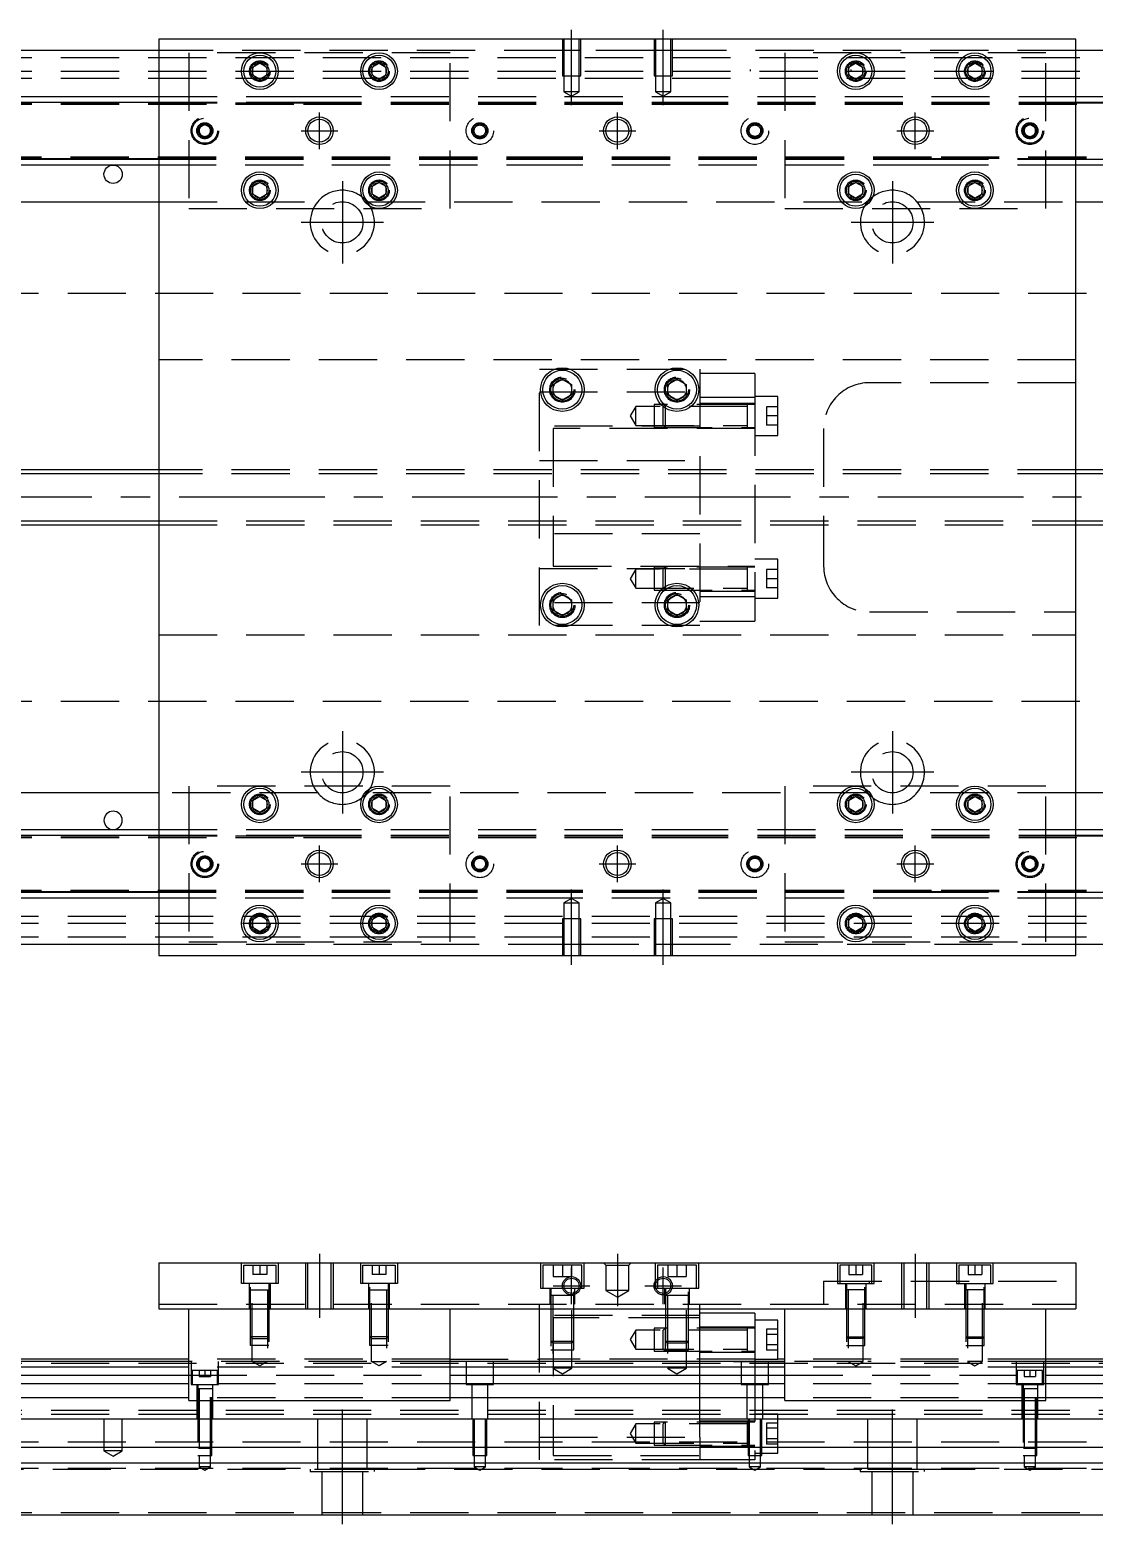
# Model space of a CAD drawing. Extents: x -10 to 900, y -263 to 102.
# Drawn here: x 221.8 to 454, y -224.1 to 102 of the extents above; entities that cross this region are included whole.
import ezdxf

# ---------------------------------------------------------------- set-up
doc = ezdxf.new("R2010")
doc.units = 0
doc.linetypes.add('CENTER', pattern=[50.8, 31.75, -6.35, 6.35, -6.35])
doc.linetypes.add('DASHED', pattern=[19.05, 12.7, -6.35])
doc.layers.get('0').update_dxf_attribs({"linetype": 'CONTINUOUS'})
doc.layers.add('CENTER', color=1, linetype='CENTER')

msp = doc.modelspace()

# ---------------------------------------------------------------- linework, layer by layer
at = {"color": 7, "linetype": 'CONTINUOUS'}
for p, q in [((450, 100), (250, 100)), ((250, 100), (250, -100)), ((450, -100), (450, 100)), ((250, 97.5), (0, 97.5)), ((270.5, 93.866026), (272, 94.73205)), ((272, 94.73205), (273.5, 93.866026)), ((296.5, 93.866026), (298, 94.73205)), ((298, 94.73205), (299.5, 93.866026)), ((400.5, 93.866026), (402, 94.73205)), ((402, 94.73205), (403.5, 93.866026)), ((426.5, 93.866026), (428, 94.73205)), ((428, 94.73205), (429.5, 93.866026)), ((700, 97.5), (450, 97.5)), ((270.5, 92.133974), (270.5, 93.866026)), ((272, 91.26795), (270.5, 92.133974)), ((273.5, 92.133974), (272, 91.26795)), ((273.5, 93.866026), (273.5, 92.133974)), ((296.5, 92.133974), (296.5, 93.866026)), ((298, 91.26795), (296.5, 92.133974)), ((299.5, 92.133974), (298, 91.26795)), ((299.5, 93.866026), (299.5, 92.133974)), ((400.5, 92.133974), (400.5, 93.866026)), ((402, 91.26795), (400.5, 92.133974)), ((403.5, 92.133974), (402, 91.26795)), ((403.5, 93.866026), (403.5, 92.133974)), ((426.5, 92.133974), (426.5, 93.866026)), ((428, 91.26795), (426.5, 92.133974)), ((429.5, 92.133974), (428, 91.26795)), ((429.5, 93.866026), (429.5, 92.133974)), ((0, 87.5), (250, 87.5)), ((0, 86.247728), (250, 86.247728)), ((450, 87.5), (700, 87.5)), ((450, 86.247728), (700, 86.247728)), ((250, 73.752272), (0, 73.752272)), ((250, 72.5), (0, 72.5)), ((700, 73.752272), (450, 73.752272)), ((700, 72.5), (450, 72.5)), ((270.5, 67.866026), (272, 68.73205)), ((272, 68.73205), (273.5, 67.866026)), ((296.5, 67.866026), (298, 68.73205)), ((298, 68.73205), (299.5, 67.866026)), ((400.5, 67.866026), (402, 68.73205)), ((402, 68.73205), (403.5, 67.866026)), ((426.5, 67.866026), (428, 68.73205)), ((428, 68.73205), (429.5, 67.866026)), ((270.5, 66.133974), (270.5, 67.866026)), ((272, 65.26795), (270.5, 66.133974)), ((273.5, 66.133974), (272, 65.26795)), ((273.5, 67.866026), (273.5, 66.133974)), ((296.5, 66.133974), (296.5, 67.866026)), ((298, 65.26795), (296.5, 66.133974)), ((299.5, 66.133974), (298, 65.26795)), ((299.5, 67.866026), (299.5, 66.133974)), ((400.5, 66.133974), (400.5, 67.866026)), ((402, 65.26795), (400.5, 66.133974)), ((403.5, 66.133974), (402, 65.26795)), ((403.5, 67.866026), (403.5, 66.133974)), ((426.5, 66.133974), (426.5, 67.866026)), ((428, 65.26795), (426.5, 66.133974)), ((429.5, 66.133974), (428, 65.26795)), ((429.5, 67.866026), (429.5, 66.133974)), ((175.361903, 64.5), (250, 64.5)), ((450, 64.5), (524.638097, 64.5)), ((336, 24.6547), (338, 25.809402)), ((336, 22.3453), (336, 24.6547)), ((338, 25.809402), (340, 24.6547)), ((340, 24.6547), (340, 22.3453)), ((361, 24.6547), (363, 25.809402)), ((361, 22.3453), (361, 24.6547)), ((363, 25.809402), (365, 24.6547)), ((365, 24.6547), (365, 22.3453)), ((338, 21.190598), (336, 22.3453)), ((340, 22.3453), (338, 21.190598)), ((363, 21.190598), (361, 22.3453)), ((365, 22.3453), (363, 21.190598)), ((250, 6), (60.5, 6)), ((645, 6), (450, 6)), ((60.5, -6), (250, -6)), ((450, -6), (645, -6)), ((336, -22.3453), (338, -21.190598)), ((336, -24.6547), (336, -22.3453)), ((338, -21.190598), (340, -22.3453)), ((340, -22.3453), (340, -24.6547)), ((361, -22.3453), (363, -21.190598)), ((361, -24.6547), (361, -22.3453)), ((363, -21.190598), (365, -22.3453)), ((365, -22.3453), (365, -24.6547)), ((338, -25.809402), (336, -24.6547)), ((340, -24.6547), (338, -25.809402)), ((363, -25.809402), (361, -24.6547)), ((365, -24.6547), (363, -25.809402)), ((250, -64.5), (175.361903, -64.5)), ((524.638097, -64.5), (450, -64.5)), ((270.5, -66.133974), (272, -65.26795)), ((270.5, -67.866026), (270.5, -66.133974)), ((272, -68.73205), (270.5, -67.866026)), ((272, -65.26795), (273.5, -66.133974)), ((273.5, -67.866026), (272, -68.73205)), ((273.5, -66.133974), (273.5, -67.866026)), ((296.5, -66.133974), (298, -65.26795)), ((296.5, -67.866026), (296.5, -66.133974)), ((298, -68.73205), (296.5, -67.866026)), ((298, -65.26795), (299.5, -66.133974)), ((299.5, -67.866026), (298, -68.73205)), ((299.5, -66.133974), (299.5, -67.866026)), ((400.5, -66.133974), (402, -65.26795)), ((400.5, -67.866026), (400.5, -66.133974)), ((402, -68.73205), (400.5, -67.866026)), ((402, -65.26795), (403.5, -66.133974)), ((403.5, -67.866026), (402, -68.73205)), ((403.5, -66.133974), (403.5, -67.866026)), ((426.5, -66.133974), (428, -65.26795)), ((426.5, -67.866026), (426.5, -66.133974)), ((428, -68.73205), (426.5, -67.866026)), ((428, -65.26795), (429.5, -66.133974)), ((429.5, -67.866026), (428, -68.73205)), ((429.5, -66.133974), (429.5, -67.866026)), ((0, -72.5), (250, -72.5)), ((0, -73.752272), (250, -73.752272)), ((450, -72.5), (700, -72.5)), ((450, -73.752272), (700, -73.752272)), ((250, -86.247728), (0, -86.247728)), ((250, -87.5), (0, -87.5)), ((700, -86.247728), (450, -86.247728)), ((700, -87.5), (450, -87.5)), ((270.5, -92.133974), (272, -91.26795)), ((272, -91.26795), (273.5, -92.133974)), ((296.5, -92.133974), (298, -91.26795)), ((298, -91.26795), (299.5, -92.133974)), ((400.5, -92.133974), (402, -91.26795)), ((402, -91.26795), (403.5, -92.133974)), ((426.5, -92.133974), (428, -91.26795)), ((428, -91.26795), (429.5, -92.133974)), ((270.5, -93.866026), (270.5, -92.133974)), ((272, -94.73205), (270.5, -93.866026)), ((273.5, -93.866026), (272, -94.73205)), ((273.5, -92.133974), (273.5, -93.866026)), ((296.5, -93.866026), (296.5, -92.133974)), ((298, -94.73205), (296.5, -93.866026)), ((299.5, -93.866026), (298, -94.73205)), ((299.5, -92.133974), (299.5, -93.866026)), ((400.5, -93.866026), (400.5, -92.133974)), ((402, -94.73205), (400.5, -93.866026)), ((403.5, -93.866026), (402, -94.73205)), ((403.5, -92.133974), (403.5, -93.866026)), ((426.5, -93.866026), (426.5, -92.133974)), ((428, -94.73205), (426.5, -93.866026)), ((429.5, -93.866026), (428, -94.73205)), ((429.5, -92.133974), (429.5, -93.866026)), ((0, -97.5), (250, -97.5)), ((450, -97.5), (700, -97.5)), ((250, -100), (450, -100)), ((250, -167.06), (450, -167.06)), ((250, -167.06), (250, -177.06)), ((450, -167.06), (450, -177.06)), ((250, -177.06), (450, -177.06)), ((256.5, -197.06), (256.5, -177.06)), ((313.5, -197.06), (313.5, -177.06)), ((333, -188.06), (333, -177.06)), ((368, -188.56), (368, -177.06)), ((380, -178.06), (368, -178.06)), ((380, -178.06), (380, -188.935)), ((386.5, -197.06), (386.5, -177.06)), ((443.5, -197.06), (443.5, -177.06)), ((385, -179.56), (380, -179.56)), ((385, -188.06), (385, -179.56)), ((256.5, -188.56), (0, -188.56)), ((256.5, -188.06), (60.5, -188.06)), ((386.5, -188.56), (313.5, -188.56)), ((380, -188.06), (385, -188.06)), ((645, -188.06), (443.5, -188.06)), ((700, -188.56), (443.5, -188.56)), ((256.5, -189.812272), (0, -189.812272)), ((0, -191.58668), (256.5, -191.58668)), ((386.5, -189.812272), (313.5, -189.812272)), ((313.5, -191.58668), (386.5, -191.58668)), ((700, -189.812272), (443.5, -189.812272)), ((443.5, -191.58668), (700, -191.58668)), ((256.5, -193.483076), (0, -193.483076)), ((386.5, -193.483076), (313.5, -193.483076)), ((700, -193.483076), (443.5, -193.483076)), ((256.5, -196.537372), (0, -196.537372)), ((256.5, -197.06), (313.5, -197.06)), ((386.5, -196.537372), (313.5, -196.537372)), ((386.5, -197.06), (443.5, -197.06)), ((700, -196.537372), (443.5, -196.537372)), ((0, -201.06), (700, -201.06)), ((700, -207.36), (0, -207.36)), ((700, -210.76), (0, -210.76)), ((0, -222.06), (700, -222.06))]:
    msp.add_line(p, q, dxfattribs=at)
at = {"color": 3, "linetype": 'DASHED'}
for p, q in [((338.000006, 100), (338.000006, 92)), ((338.35, 100), (338.35, 92)), ((341.65, 92), (341.65, 100)), ((341.999994, 92), (341.999994, 100)), ((358.000006, 100), (358.000006, 92)), ((358.35, 100), (358.35, 92)), ((361.65, 92), (361.65, 100)), ((361.999994, 92), (361.999994, 100)), ((0, 96), (700, 96)), ((338.000006, 97.5), (250, 97.5)), ((313.5, 97), (256.5, 97)), ((256.5, 97), (256.5, 63)), ((313.5, 63), (313.5, 97)), ((341.999994, 97.5), (338.000006, 97.5)), ((358.000006, 97.5), (341.999994, 97.5)), ((361.999994, 97.5), (358.000006, 97.5)), ((450, 97.5), (361.999994, 97.5)), ((443.5, 97), (386.5, 97)), ((386.5, 97), (386.5, 63)), ((443.5, 63), (443.5, 97)), ((0, 93), (700, 93)), ((0, 91.5), (700, 91.5)), ((273.973226, 93.326156), (274, 93)), ((296, 93), (296.023172, 93.30356)), ((338.000006, 92), (341.999994, 92)), ((338.35, 92), (338.35, 88.5)), ((341.65, 88.5), (341.65, 92)), ((358.000006, 92), (361.999994, 92)), ((358.35, 92), (358.35, 88.5)), ((361.65, 88.5), (361.65, 92)), ((378.973226, 93.326156), (379, 93)), ((401, 93), (401.030168, 93.346066)), ((341.65, 88.5), (338.35, 88.5)), ((338.35, 88.5), (340, 87.547372)), ((340, 87.547372), (341.65, 88.5)), ((361.65, 88.5), (358.35, 88.5)), ((358.35, 88.5), (360, 87.547372)), ((360, 87.547372), (361.65, 88.5)), ((0, 86.1147), (250, 86.1147)), ((0, 86.1), (281.5, 86.1)), ((0, 85.8), (281.5, 85.8)), ((250, 87.5), (281.5, 87.5)), ((250, 86.247728), (281.5, 86.247728)), ((250, 86.1147), (281.5, 86.1147)), ((281.5, 87.5), (338.5, 87.5)), ((281.5, 86.247728), (338.5, 86.247728)), ((281.5, 86.1147), (338.5, 86.1147)), ((281.5, 86.1), (338.5, 86.1)), ((281.5, 85.8), (338.5, 85.8)), ((338.5, 87.5), (361.5, 87.5)), ((338.5, 86.247728), (361.5, 86.247728)), ((338.5, 86.1147), (361.5, 86.1147)), ((338.5, 86.1), (361.5, 86.1)), ((338.5, 85.8), (361.5, 85.8)), ((361.5, 87.5), (418.5, 87.5)), ((361.5, 86.247728), (418.5, 86.247728)), ((361.5, 86.1147), (418.5, 86.1147)), ((361.5, 86.1), (418.5, 86.1)), ((361.5, 86.1), (418.5, 86.1)), ((361.5, 85.8), (418.5, 85.8)), ((361.5, 85.8), (418.5, 85.8)), ((418.5, 87.5), (450, 87.5)), ((418.5, 86.247728), (450, 86.247728)), ((418.5, 86.1147), (450, 86.1147)), ((418.5, 86.1), (700, 86.1)), ((418.5, 85.8), (700, 85.8)), ((450, 86.1147), (700, 86.1147)), ((258.5, 80), (258.516134, 80.21941)), ((258.75, 80.721688), (260, 81.443376)), ((258.75, 79.278312), (258.75, 80.721688)), ((260, 78.556624), (258.75, 79.278312)), ((260, 81.443376), (261.25, 80.721688)), ((261.25, 79.278312), (260, 78.556624)), ((261.25, 80.721688), (261.25, 79.278312)), ((438.5, 80), (438.516134, 80.21941)), ((438.75, 80.721688), (440, 81.443376)), ((438.75, 79.278312), (438.75, 80.721688)), ((440, 78.556624), (438.75, 79.278312)), ((440, 81.443376), (441.25, 80.721688)), ((441.25, 79.278312), (440, 78.556624)), ((441.25, 80.721688), (441.25, 79.278312)), ((281.5, 74.2), (0, 74.2)), ((281.5, 73.9), (0, 73.9)), ((250, 73.8853), (0, 73.8853)), ((281.5, 73.8853), (250, 73.8853)), ((281.5, 73.752272), (250, 73.752272)), ((281.5, 72.5), (250, 72.5)), ((338.5, 74.2), (281.5, 74.2)), ((338.5, 73.9), (281.5, 73.9)), ((338.5, 73.8853), (281.5, 73.8853)), ((338.5, 73.752272), (281.5, 73.752272)), ((338.5, 72.5), (281.5, 72.5)), ((361.5, 74.2), (338.5, 74.2)), ((361.5, 73.9), (338.5, 73.9)), ((361.5, 73.8853), (338.5, 73.8853)), ((361.5, 73.752272), (338.5, 73.752272)), ((361.5, 72.5), (338.5, 72.5)), ((418.5, 74.2), (361.5, 74.2)), ((418.5, 74.2), (361.5, 74.2)), ((418.5, 73.9), (361.5, 73.9)), ((418.5, 73.9), (361.5, 73.9)), ((418.5, 73.8853), (361.5, 73.8853)), ((418.5, 73.752272), (361.5, 73.752272)), ((418.5, 72.5), (361.5, 72.5)), ((700, 74.2), (418.5, 74.2)), ((700, 73.9), (418.5, 73.9)), ((450, 73.8853), (418.5, 73.8853)), ((450, 73.752272), (418.5, 73.752272)), ((450, 72.5), (418.5, 72.5)), ((700, 73.8853), (450, 73.8853)), ((270, 67), (270.030168, 67.346066)), ((296, 67), (296.023172, 67.30356)), ((403.973226, 67.326156), (404, 67)), ((426, 67), (426.030168, 67.346066)), ((250, 64.5), (284.638098, 64.5)), ((256.5, 63), (313.5, 63)), ((295.361903, 64.5), (404.638097, 64.5)), ((386.5, 63), (443.5, 63)), ((415.361902, 64.5), (450, 64.5)), ((700, 44.5), (0, 44.5)), ((450, 30), (250, 30)), ((333, -28), (333, 28)), ((333, 28), (368, 28)), ((368, 28), (368, -28)), ((380, 27), (368, 27)), ((380, 27), (380, 21.748564)), ((333, 23), (368, 23)), ((335.5, 23.5), (335.518502, 23.803588)), ((360.5, 23.5), (360.518502, 23.803588)), ((450, 25), (405, 25)), ((354, 19.85352), (352.787564, 17.75352)), ((354, 15.65352), (354, 19.85352)), ((378.4, 19.85352), (354, 19.85352)), ((358, 20.25352), (358, 15.253526)), ((380, 20.25352), (358, 20.25352)), ((360.4, 20.25352), (360, 19.85352)), ((360, 19.81727), (360, 19.85352)), ((360, 15.65352), (360, 19.81727)), ((360.4, 20.25352), (360.4, 15.25352)), ((380, 21.748564), (368, 21.748564)), ((380, 20.50352), (368, 20.50352)), ((378.4, 15.253509), (378.4, 20.25352)), ((385, 22.00352), (380, 22.00352)), ((380, 21.748564), (380, -21.748564)), ((382.5, 19.75352), (382.5, 17.75352)), ((385, 19.75352), (382.5, 19.75352)), ((385, 13.50352), (385, 22.00352)), ((352.787564, 17.75352), (354, 15.65352)), ((382.5, 17.75352), (382.5, 15.75352)), ((385, 17.75352), (382.5, 17.75352)), ((368, 15.5), (333, 15.5)), ((336, 15), (336, -15)), ((380, 15), (336, 15)), ((354, 15.65352), (378.4, 15.65352)), ((358, 15.253526), (380, 15.253508)), ((360, 15.65352), (360.4, 15.25352)), ((380, 13.50352), (385, 13.50352)), ((385, 15.75352), (382.5, 15.75352)), ((395, 15), (395, -15)), ((333, 8), (368, 8)), ((450, 6), (250, 6)), ((450, 5.125), (250, 5.125)), ((250, -5.125), (450, -5.125)), ((250, -6), (450, -6)), ((368, -8), (333, -8)), ((333, -15.5), (368, -15.5)), ((336, -15), (380, -15)), ((354, -15.65352), (352.787564, -17.75352)), ((354, -19.85352), (354, -15.65352)), ((378.4, -15.65352), (354, -15.65352)), ((380, -15.253508), (358, -15.253526)), ((358, -15.253526), (358, -20.253516)), ((360.4, -15.25352), (360, -15.65352)), ((360, -19.81727), (360, -15.65352)), ((360.4, -15.25352), (360.4, -19.524764)), ((378.4, -20.253516), (378.4, -15.253509)), ((385, -13.50352), (380, -13.50352)), ((382.5, -15.75352), (382.5, -17.75352)), ((385, -15.75352), (382.5, -15.75352)), ((385, -22.00352), (385, -13.50352)), ((352.787564, -17.75352), (354, -19.85352)), ((360.4, -19.524764), (360.4, -20.13808)), ((385, -17.75352), (382.5, -17.75352)), ((382.5, -17.75352), (382.5, -19.75352)), ((354, -19.85352), (378.4, -19.85352)), ((358, -20.253516), (380, -20.253516)), ((360, -19.85352), (360.33547, -20.18899)), ((368, -20.50352), (380, -20.50352)), ((380, -21.748564), (368, -21.748564)), ((380, -21.748564), (368, -21.748564)), ((380, -21.748564), (380, -27)), ((380, -22.00352), (385, -22.00352)), ((385, -19.75352), (382.5, -19.75352)), ((368, -23), (333, -23)), ((335.5, -23.5), (335.518502, -23.196412)), ((360.5, -23.5), (360.518502, -23.196412)), ((405, -25), (450, -25)), ((368, -28), (333, -28)), ((368, -27), (380, -27)), ((250, -30), (450, -30)), ((0, -44.5), (700, -44.5)), ((284.638098, -64.5), (250, -64.5)), ((313.5, -63), (256.5, -63)), ((256.5, -63), (256.5, -97)), ((404.638097, -64.5), (295.361903, -64.5)), ((313.5, -97), (313.5, -63)), ((443.5, -63), (386.5, -63)), ((386.5, -63), (386.5, -97)), ((450, -64.5), (415.361902, -64.5)), ((443.5, -97), (443.5, -63)), ((273.973226, -66.673844), (274, -67)), ((296, -67), (296.023172, -66.69644)), ((403.973226, -66.673844), (404, -67)), ((429.973226, -66.673844), (430, -67)), ((0, -73.8853), (250, -73.8853)), ((0, -73.9), (281.5, -73.9)), ((0, -74.2), (281.5, -74.2)), ((250, -72.5), (281.5, -72.5)), ((250, -73.752272), (281.5, -73.752272)), ((250, -73.8853), (281.5, -73.8853)), ((281.5, -72.5), (338.5, -72.5)), ((281.5, -73.752272), (338.5, -73.752272)), ((281.5, -73.8853), (338.5, -73.8853)), ((281.5, -73.9), (338.5, -73.9)), ((281.5, -74.2), (338.5, -74.2)), ((338.5, -72.5), (361.5, -72.5)), ((338.5, -73.752272), (361.5, -73.752272)), ((338.5, -73.8853), (361.5, -73.8853)), ((338.5, -73.9), (361.5, -73.9)), ((338.5, -74.2), (361.5, -74.2)), ((361.5, -72.5), (418.5, -72.5)), ((361.5, -73.752272), (418.5, -73.752272)), ((361.5, -73.8853), (418.5, -73.8853)), ((361.5, -73.9), (418.5, -73.9)), ((361.5, -73.9), (418.5, -73.9)), ((361.5, -74.2), (418.5, -74.2)), ((361.5, -74.2), (418.5, -74.2)), ((418.5, -72.5), (450, -72.5)), ((418.5, -73.752272), (450, -73.752272)), ((418.5, -73.8853), (450, -73.8853)), ((418.5, -73.9), (700, -73.9)), ((418.5, -74.2), (700, -74.2)), ((450, -73.8853), (700, -73.8853)), ((258.5, -80), (258.516134, -79.78059)), ((258.75, -79.278312), (260, -78.556624)), ((258.75, -80.721688), (258.75, -79.278312)), ((260, -81.443376), (258.75, -80.721688)), ((260, -78.556624), (261.25, -79.278312)), ((261.25, -80.721688), (260, -81.443376)), ((261.25, -79.278312), (261.25, -80.721688)), ((438.75, -79.278312), (440, -78.556624)), ((438.75, -80.721688), (438.75, -79.278312)), ((440, -81.443376), (438.75, -80.721688)), ((440, -78.556624), (441.25, -79.278312)), ((441.25, -80.721688), (440, -81.443376)), ((441.25, -79.278312), (441.25, -80.721688)), ((441.477374, -79.74045), (441.5, -80)), ((281.5, -85.8), (0, -85.8)), ((281.5, -86.1), (0, -86.1)), ((250, -86.1147), (0, -86.1147)), ((281.5, -86.1147), (250, -86.1147)), ((281.5, -86.247728), (250, -86.247728)), ((281.5, -87.5), (250, -87.5)), ((338.5, -85.8), (281.5, -85.8)), ((338.5, -86.1), (281.5, -86.1)), ((338.5, -86.1147), (281.5, -86.1147)), ((338.5, -86.247728), (281.5, -86.247728)), ((338.5, -87.5), (281.5, -87.5)), ((340, -87.547372), (338.35, -88.5)), ((361.5, -85.8), (338.5, -85.8)), ((361.5, -86.1), (338.5, -86.1)), ((361.5, -86.1147), (338.5, -86.1147)), ((361.5, -86.247728), (338.5, -86.247728)), ((361.5, -87.5), (338.5, -87.5)), ((341.65, -88.5), (340, -87.547372)), ((360, -87.547372), (358.35, -88.5)), ((361.65, -88.5), (360, -87.547372)), ((418.5, -85.8), (361.5, -85.8)), ((418.5, -85.8), (361.5, -85.8)), ((418.5, -86.1), (361.5, -86.1)), ((418.5, -86.1), (361.5, -86.1)), ((418.5, -86.1147), (361.5, -86.1147)), ((418.5, -86.247728), (361.5, -86.247728)), ((418.5, -87.5), (361.5, -87.5)), ((700, -85.8), (418.5, -85.8)), ((700, -86.1), (418.5, -86.1)), ((450, -86.1147), (418.5, -86.1147)), ((450, -86.247728), (418.5, -86.247728)), ((450, -87.5), (418.5, -87.5)), ((700, -86.1147), (450, -86.1147)), ((338.35, -88.5), (340, -88.5)), ((338.35, -88.5), (338.35, -92)), ((340, -88.5), (341.65, -88.5)), ((341.65, -92), (341.65, -88.5)), ((358.35, -88.5), (360, -88.5)), ((358.35, -88.5), (358.35, -92)), ((360, -88.5), (361.65, -88.5)), ((361.65, -92), (361.65, -88.5)), ((700, -91.5), (0, -91.5)), ((700, -93), (0, -93)), ((273.973226, -92.673844), (274, -93)), ((299.973226, -92.673844), (300, -93)), ((341.999994, -92), (338.000006, -92)), ((338.000006, -92), (338.000006, -100)), ((338.35, -92), (338.35, -100)), ((341.65, -100), (341.65, -92)), ((341.999994, -100), (341.999994, -92)), ((361.999994, -92), (358.000006, -92)), ((358.000006, -92), (358.000006, -100)), ((358.35, -92), (358.35, -100)), ((361.65, -100), (361.65, -92)), ((361.999994, -100), (361.999994, -92)), ((403.973226, -92.673844), (404, -93)), ((426, -93), (426.030168, -92.653934)), ((700, -96), (0, -96)), ((250, -97.5), (338.000006, -97.5)), ((256.5, -97), (313.5, -97)), ((338.000006, -97.5), (341.999994, -97.5)), ((341.999994, -97.5), (358.000006, -97.5)), ((358.000006, -97.5), (361.999994, -97.5)), ((361.999994, -97.5), (450, -97.5)), ((386.5, -97), (443.5, -97)), ((268, -171.56), (268, -167.06)), ((268.5, -167.56), (275.5, -167.56)), ((268.5, -171.56), (268.5, -167.56)), ((270.5, -167.56), (270.5, -169.56)), ((272, -167.56), (272, -169.56)), ((273.5, -167.56), (273.5, -169.56)), ((275.5, -167.56), (275.5, -171.56)), ((276, -167.06), (276, -171.56)), ((282.000006, -177.06), (282.000006, -167.06)), ((282.5, -177.06), (282.5, -167.06)), ((287.5, -167.06), (287.5, -177.06)), ((287.999994, -167.06), (287.999994, -177.06)), ((294, -171.56), (294, -167.06)), ((294.5, -167.56), (301.5, -167.56)), ((294.5, -171.56), (294.5, -167.56)), ((296.5, -167.56), (296.5, -169.56)), ((298, -167.56), (298, -169.56)), ((299.5, -167.56), (299.5, -169.56)), ((301.5, -167.56), (301.5, -171.56)), ((302, -167.06), (302, -171.56)), ((333.25, -167.06), (333.25, -172.56)), ((342.25, -167.56), (333.75, -167.56)), ((333.75, -167.56), (333.75, -172.56)), ((336, -167.56), (336, -170.06)), ((338, -167.56), (338, -170.06)), ((340, -167.56), (340, -170.06)), ((342.25, -172.56), (342.25, -167.56)), ((342.75, -172.56), (342.75, -167.06)), ((347.5, -167.56), (347, -167.06)), ((347.5, -167.56), (347.5, -173.06)), ((347.5, -167.56), (352.5, -167.56)), ((352.5, -167.56), (353, -167.06)), ((352.5, -173.06), (352.5, -167.56)), ((358.25, -167.06), (358.25, -172.56)), ((367.25, -167.56), (358.75, -167.56)), ((358.75, -167.56), (358.75, -170.49875)), ((361, -167.56), (361, -170.06)), ((363, -167.56), (363, -170.06)), ((365, -167.56), (365, -170.06)), ((367.25, -172.56), (367.25, -167.56)), ((367.75, -172.56), (367.75, -167.06)), ((398, -167.06), (398, -171.56)), ((405.5, -167.56), (398.5, -167.56)), ((398.5, -167.56), (398.5, -171.56)), ((400.5, -167.56), (400.5, -169.56)), ((402, -167.56), (402, -169.56)), ((403.5, -167.56), (403.5, -169.56)), ((405.5, -171.56), (405.5, -167.56)), ((406, -171.56), (406, -167.06)), ((412.000006, -167.06), (412.000006, -177.06)), ((412.5, -167.06), (412.5, -177.06)), ((417.5, -177.06), (417.5, -167.06)), ((417.999994, -177.06), (417.999994, -167.06)), ((424, -167.06), (424, -171.56)), ((431.5, -167.56), (424.5, -167.56)), ((424.5, -167.56), (424.5, -171.56)), ((426.5, -167.56), (426.5, -169.56)), ((428, -167.56), (428, -169.56)), ((429.5, -167.56), (429.5, -169.56)), ((431.5, -171.56), (431.5, -167.56)), ((432, -171.56), (432, -167.06)), ((276, -171.56), (268, -171.56)), ((269.75, -177.06), (269.75, -171.56)), ((270.000006, -185.06), (269.999977, -171.56)), ((272, -169.56), (270.5, -169.56)), ((273.5, -169.56), (272, -169.56)), ((274.000023, -171.56), (273.999994, -185.06)), ((274.25, -171.56), (274.25, -177.06)), ((302, -171.56), (294, -171.56)), ((295.75, -177.06), (295.75, -171.56)), ((296.000006, -185.06), (295.999977, -171.56)), ((298, -169.56), (296.5, -169.56)), ((299.5, -169.56), (298, -169.56)), ((300.000023, -171.56), (299.999994, -185.06)), ((300.25, -171.56), (300.25, -177.06)), ((333.25, -172.56), (342.75, -172.56)), ((335.25, -172.56), (335.25, -176.06)), ((335.500006, -172.56), (335.500006, -186.06)), ((336, -170.06), (338, -170.06)), ((338, -170.06), (340, -170.06)), ((340.499994, -186.06), (340.499994, -172.56)), ((340.75, -176.06), (340.75, -172.56)), ((358.25, -172.56), (367.75, -172.56)), ((358.75, -170.49875), (358.75, -170.982968)), ((358.75, -170.982968), (358.75, -172.56)), ((360.25, -172.56), (360.25, -176.06)), ((360.500006, -172.56), (360.500006, -186.06)), ((361, -170.06), (363, -170.06)), ((363, -170.06), (365, -170.06)), ((365.499994, -186.06), (365.499994, -172.56)), ((365.75, -176.06), (365.75, -172.56)), ((395, -171.06), (395, -176.06)), ((395, -171.06), (450, -171.06)), ((398, -171.56), (406, -171.56)), ((399.75, -171.56), (399.75, -177.06)), ((399.999977, -171.56), (400.000006, -185.06)), ((400.5, -169.56), (402, -169.56)), ((402, -169.56), (403.5, -169.56)), ((403.999994, -185.06), (404.000023, -171.56)), ((404.25, -177.06), (404.25, -171.56)), ((405, -171.56), (405, -171.06)), ((424, -171.56), (432, -171.56)), ((425.75, -171.56), (425.75, -177.06)), ((425.999977, -171.56), (426.000006, -185.06)), ((426.5, -169.56), (428, -169.56)), ((428, -169.56), (429.5, -169.56)), ((429.999994, -185.06), (430.000023, -171.56)), ((430.25, -177.06), (430.25, -171.56)), ((250, -176.06), (450, -176.06)), ((270, -172.955), (274, -172.96)), ((270, -172.96), (270, -172.955)), ((270, -172.965), (270, -172.96)), ((270.35, -188.56), (270.35, -172.96)), ((273.65, -172.96), (273.65, -188.56)), ((274, -172.955), (274, -172.96)), ((274, -172.96), (274, -172.965)), ((296, -172.96), (300, -172.96)), ((296.35, -188.56), (296.35, -172.96)), ((299.65, -172.96), (299.65, -188.56)), ((333, -177.06), (333, -176.06)), ((340.500006, -174.16), (335.499994, -174.16)), ((335.9, -174.16), (335.9, -190.06)), ((340.1, -190.06), (340.1, -174.16)), ((352.5, -173.06), (347.5, -173.06)), ((347.5, -173.06), (350, -174.503376)), ((350, -174.503376), (352.5, -173.06)), ((365.500006, -174.16), (360.499994, -174.16)), ((360.9, -174.16), (360.9, -190.06)), ((365.1, -190.06), (365.1, -174.16)), ((368, -177.06), (368, -176.06)), ((404, -172.96), (400, -172.96)), ((400.35, -172.96), (400.35, -188.56)), ((403.65, -188.56), (403.65, -172.96)), ((430, -172.955), (426, -172.96)), ((426, -172.955), (426, -172.96)), ((426, -172.96), (426, -172.965)), ((426.35, -172.96), (426.35, -188.56)), ((429.65, -188.56), (429.65, -172.96)), ((430, -172.96), (430, -172.955)), ((430, -172.965), (430, -172.96)), ((368, -178.56), (333, -178.56)), ((336, -179.06), (336, -209.06)), ((365.1, -179.06), (336, -179.06)), ((365.5, -179.06), (365.1, -179.06)), ((368, -179.06), (365.5, -179.06)), ((354, -181.71), (352.787564, -183.81)), ((354, -185.91), (354, -181.71)), ((378.395, -181.71), (354, -181.71)), ((358, -181.310006), (358, -186.309994)), ((380, -181.310006), (358, -181.310006)), ((360.4, -181.31), (360, -181.71)), ((360, -185.91), (360, -181.71)), ((360.4, -181.31), (360.4, -186.31)), ((380, -181.06), (368, -181.06)), ((375.35, -181.31), (375, -181.31)), ((378.395, -186.31), (378.395, -181.31)), ((378.65, -181.31), (378.395, -181.31)), ((379, -181.31), (378.65, -181.31)), ((382.5, -181.500598), (382.5, -182.6553)), ((385, -181.500598), (382.5, -181.500598)), ((274, -183.21), (270, -183.21)), ((270.35, -183.56), (270, -183.21)), ((273.999994, -185.06), (270.000006, -185.06)), ((270.35, -183.56), (273.65, -183.56)), ((274, -183.21), (273.65, -183.56)), ((300, -183.21), (296, -183.21)), ((296.35, -183.56), (296, -183.21)), ((299.999994, -185.06), (296.000006, -185.06)), ((296.35, -183.56), (299.65, -183.56)), ((296.6, -183.659954), (296.6, -183.559986)), ((300, -183.21), (299.65, -183.56)), ((335.5, -184.16), (340.5, -184.16)), ((335.5, -184.16), (335.9, -184.56)), ((340.1, -184.56), (335.9, -184.56)), ((340.1, -184.56), (340.5, -184.16)), ((352.787564, -183.81), (354, -185.91)), ((360.5, -184.16), (365.5, -184.16)), ((360.5, -184.16), (360.9, -184.56)), ((365.1, -184.56), (360.9, -184.56)), ((365.1, -184.56), (365.5, -184.16)), ((382.5, -182.6553), (382.5, -184.9647)), ((385, -182.6553), (382.5, -182.6553)), ((385, -184.9647), (382.5, -184.9647)), ((382.5, -184.9647), (382.5, -186.119402)), ((400, -183.21), (404, -183.21)), ((400, -183.21), (400.35, -183.56)), ((400.000006, -185.06), (403.999994, -185.06)), ((403.65, -183.56), (400.35, -183.56)), ((403.4, -183.659954), (403.4, -183.559986)), ((403.65, -183.56), (404, -183.21)), ((426, -183.21), (430, -183.21)), ((426, -183.21), (426.35, -183.56)), ((426.000006, -185.06), (429.999994, -185.06)), ((429.65, -183.56), (426.35, -183.56)), ((429.65, -183.56), (430, -183.21)), ((55, -188.935), (645, -188.935)), ((313.5, -188.06), (256.5, -188.06)), ((295.35, -188.56), (256.5, -188.56)), ((257, -188.56), (257, -193.56)), ((263, -193.56), (263, -188.56)), ((270.35, -188.56), (273.65, -188.56)), ((272, -189.512628), (270.35, -188.56)), ((273.65, -188.56), (272, -189.512628)), ((296.35, -188.56), (299.65, -188.56)), ((298, -189.512628), (296.35, -188.56)), ((299.65, -188.56), (298, -189.512628)), ((313.5, -188.56), (298.65, -188.56)), ((313.5, -188.06), (333, -188.06)), ((317, -188.56), (317, -193.56)), ((323, -193.56), (323, -188.56)), ((333, -210.06), (333, -188.06)), ((380, -188.06), (333, -188.06)), ((335.500006, -186.06), (340.499994, -186.06)), ((354, -185.91), (378.395, -185.91)), ((358, -186.309994), (380, -186.309994)), ((360, -185.91), (360.4, -186.31)), ((360.500006, -186.06), (365.499994, -186.06)), ((368, -186.56), (380, -186.56)), ((368, -201.06), (368, -188.56)), ((375.35, -188.56), (386.5, -188.56)), ((377, -188.56), (377, -193.56)), ((401.35, -188.56), (378.65, -188.56)), ((380, -188.935), (380, -210.06)), ((385, -186.119402), (382.5, -186.119402)), ((383, -193.56), (383, -188.56)), ((443.5, -188.06), (385, -188.06)), ((403.65, -188.56), (400.35, -188.56)), ((400.35, -188.56), (402, -189.512628)), ((402, -189.512628), (403.65, -188.56)), ((443.5, -188.56), (404.65, -188.56)), ((429.65, -188.56), (426.35, -188.56)), ((426.35, -188.56), (428, -189.512628)), ((428, -189.512628), (429.65, -188.56)), ((437, -188.56), (437, -193.56)), ((443, -193.56), (443, -188.56)), ((313.5, -189.812272), (256.5, -189.812272)), ((256.5, -191.58668), (313.5, -191.58668)), ((262.75, -190.56), (257.25, -190.56)), ((257.25, -190.56), (257.25, -193.56)), ((258.75, -190.56), (258.75, -191.86)), ((258.75, -191.86), (260, -191.86)), ((260, -190.56), (260, -191.86)), ((260, -191.86), (261.25, -191.86)), ((261.25, -190.56), (261.25, -191.86)), ((262.75, -193.56), (262.75, -190.56)), ((340.1, -190.06), (335.9, -190.06)), ((335.9, -190.06), (338, -191.272436)), ((338, -191.272436), (340.1, -190.06)), ((365.1, -190.06), (360.9, -190.06)), ((360.9, -190.06), (363, -191.272436)), ((363, -191.272436), (365.1, -190.06)), ((443.5, -189.812272), (386.5, -189.812272)), ((386.5, -191.58668), (443.5, -191.58668)), ((442.75, -190.56), (437.25, -190.56)), ((437.25, -190.56), (437.25, -193.56)), ((438.75, -190.56), (438.75, -191.86)), ((438.75, -191.86), (440, -191.86)), ((440, -190.56), (440, -191.86)), ((440, -191.86), (441.25, -191.86)), ((441.25, -190.56), (441.25, -191.86)), ((442.75, -193.56), (442.75, -190.56)), ((313.5, -193.483076), (256.5, -193.483076)), ((257, -193.56), (263, -193.56)), ((258.25, -193.56), (258.25, -201.06)), ((261.5, -194.56), (258.5, -194.56)), ((258.500006, -193.56), (258.500006, -209.06)), ((258.75, -194.56), (258.75, -209.06)), ((261.37533, -194.56), (259.998804, -194.56)), ((261.25, -209.06), (261.25, -194.56)), ((261.499994, -209.06), (261.499994, -193.56)), ((261.75, -201.06), (261.75, -193.56)), ((317, -193.56), (323, -193.56)), ((318.25, -193.56), (318.25, -201.06)), ((321.75, -201.06), (321.75, -193.56)), ((377, -193.56), (383, -193.56)), ((378.25, -193.56), (378.25, -201.06)), ((381.75, -201.06), (381.75, -193.56)), ((443.5, -193.483076), (386.5, -193.483076)), ((437, -193.56), (443, -193.56)), ((438.25, -193.56), (438.25, -201.06)), ((441.5, -194.56), (438.5, -194.56)), ((438.500006, -193.56), (438.500006, -209.06)), ((438.75, -194.56), (438.75, -209.06)), ((441.37533, -194.56), (439.998804, -194.56)), ((441.25, -209.06), (441.25, -194.56)), ((441.499994, -209.06), (441.499994, -193.56)), ((441.75, -201.06), (441.75, -193.56)), ((313.5, -196.537372), (256.5, -196.537372)), ((443.5, -196.537372), (386.5, -196.537372)), ((55, -199.185), (645, -199.185)), ((55, -200.06), (645, -200.06)), ((238, -201.06), (238, -208.06)), ((242, -208.06), (242, -201.06)), ((284.638098, -212.06), (284.638098, -201.06)), ((295.361902, -201.06), (295.361902, -212.06)), ((318.500006, -201.06), (318.500006, -207.36)), ((318.75, -201.06), (318.75, -211.56)), ((321.25, -211.56), (321.25, -201.06)), ((321.499994, -207.36), (321.499994, -201.06)), ((358, -201.810006), (358, -206.809994)), ((380, -201.810006), (358, -201.810006)), ((360.4, -201.81), (360, -202.21)), ((360.4, -201.81), (360.4, -206.81)), ((368, -205.06), (368, -201.06)), ((380, -201.56), (368, -201.56)), ((378.4, -206.810006), (378.395, -201.81)), ((378.500006, -201.81), (378.395, -201.81)), ((378.500006, -201.06), (378.500006, -207.36)), ((378.75, -201.06), (378.75, -211.56)), ((385, -200.06), (380, -200.06)), ((381.25, -211.56), (381.25, -201.06)), ((381.499994, -207.36), (381.499994, -201.06)), ((382.5, -202.000598), (382.5, -203.1553)), ((385, -202.000598), (382.5, -202.000598)), ((385, -201.06), (385, -200.06)), ((385, -207.36), (385, -201.06)), ((404.638098, -212.06), (404.638098, -201.06)), ((415.361902, -201.06), (415.361902, -212.06)), ((333, -205.06), (368, -205.06)), ((354, -202.21), (352.787564, -204.31)), ((352.787564, -204.31), (354, -206.41)), ((354, -206.41), (354, -202.21)), ((378.3954, -202.21), (354, -202.21)), ((360, -206.41), (360, -202.21)), ((368, -205.06), (368, -207.36)), ((382.5, -203.1553), (382.5, -205.4647)), ((385, -203.1553), (382.5, -203.1553)), ((700, -206.21), (0, -206.21)), ((242, -208.06), (238, -208.06)), ((238, -208.06), (240, -209.2147)), ((240, -209.2147), (242, -208.06)), ((258.5, -207.31), (261.5, -207.31)), ((258.5, -207.31), (258.55, -207.36)), ((258.500006, -207.310006), (258.500006, -207.36)), ((258.55, -207.36), (258.75, -207.56)), ((261.25, -207.56), (258.75, -207.56)), ((261.25, -207.56), (261.45, -207.36)), ((261.45, -207.36), (261.5, -207.31)), ((261.499994, -207.36), (261.499994, -207.310006)), ((318.500006, -207.36), (318.500006, -209.06)), ((321.499994, -209.06), (321.499994, -207.36)), ((368, -207.335918), (333, -207.335918)), ((354, -206.41), (378.3996, -206.41)), ((358, -206.809994), (380, -206.809994)), ((360, -206.41), (360.4, -206.81)), ((368, -207.06), (380, -207.06)), ((368, -207.36), (368, -210.06)), ((378.395, -206.81), (378.4, -206.81)), ((378.4, -206.81), (378.405, -206.81)), ((378.4, -206.81), (378.500006, -206.81)), ((378.500006, -207.36), (378.500006, -209.06)), ((380, -208.56), (381.499994, -208.56)), ((381.499994, -209.06), (381.499994, -207.36)), ((381.499994, -208.56), (385, -208.56)), ((385, -205.4647), (382.5, -205.4647)), ((382.5, -205.4647), (382.5, -206.619402)), ((385, -206.619402), (382.5, -206.619402)), ((385, -208.56), (385, -207.36)), ((438.5, -207.31), (441.5, -207.31)), ((438.5, -207.31), (438.55, -207.36)), ((438.500006, -207.310006), (438.500006, -207.36)), ((438.55, -207.36), (438.75, -207.56)), ((441.25, -207.56), (438.75, -207.56)), ((441.25, -207.56), (441.45, -207.36)), ((441.45, -207.36), (441.5, -207.31)), ((441.499994, -207.36), (441.499994, -207.310006)), ((700, -211.91), (0, -211.91)), ((258.500006, -209.06), (261.499994, -209.06)), ((258.75, -209.06), (258.75, -211.56)), ((261.25, -211.56), (258.75, -211.56)), ((258.75, -211.56), (260, -212.281688)), ((260, -212.281688), (261.25, -211.56)), ((261.25, -211.56), (261.25, -209.06)), ((318.500006, -209.06), (321.499994, -209.06)), ((321.25, -211.56), (318.75, -211.56)), ((318.75, -211.56), (320, -212.281688)), ((320, -212.281688), (321.25, -211.56)), ((368, -210.06), (333, -210.06)), ((336, -209.06), (368, -209.06)), ((380, -210.06), (368, -210.06)), ((378.500006, -209.06), (381.499994, -209.06)), ((381.25, -211.56), (378.75, -211.56)), ((378.75, -211.56), (380, -212.281688)), ((380, -212.281688), (381.25, -211.56)), ((438.500006, -209.06), (441.499994, -209.06)), ((438.75, -209.06), (438.75, -211.56)), ((441.25, -211.56), (438.75, -211.56)), ((438.75, -211.56), (440, -212.281688)), ((440, -212.281688), (441.25, -211.56)), ((441.25, -211.56), (441.25, -209.06)), ((55.361902, -212.06), (284.638098, -212.06)), ((283, -212.06), (283, -212.56)), ((283, -212.56), (297, -212.56)), ((284.638098, -212.06), (295.361902, -212.06)), ((285.5, -212.56), (285.5, -222.06)), ((294.5, -222.06), (294.5, -212.56)), ((295.361902, -212.06), (404.638098, -212.06)), ((297, -212.56), (297, -212.06)), ((403, -212.06), (403, -212.56)), ((403, -212.56), (417, -212.56)), ((404.638098, -212.06), (415.361902, -212.06)), ((405.5, -212.56), (405.5, -222.06)), ((414.5, -222.06), (414.5, -212.56)), ((415.361902, -212.06), (644.638098, -212.06)), ((417, -212.56), (417, -212.06)), ((0, -221.56), (700, -221.56))]:
    msp.add_line(p, q, dxfattribs=at)
at = {"color": 3, "linetype": 'CONTINUOUS'}
for p, q in [((250, 5.125), (60.5, 5.125)), ((645, 5.125), (450, 5.125)), ((60.5, -5.125), (250, -5.125)), ((450, -5.125), (645, -5.125))]:
    msp.add_line(p, q, dxfattribs=at)
at = {"color": 7, "linetype": 'CONTINUOUS'}
for centre, radius in [((272, 93), 4), ((272, 93), 3.5), ((298, 93), 4), ((298, 93), 3.5), ((402, 93), 4), ((402, 93), 3.5), ((428, 93), 4), ((428, 93), 3.5), ((285, 80), 2.5), ((350, 80), 3), ((350, 80), 2.5), ((415, 80), 2.5), ((240, 70.5), 2), ((272, 67), 4), ((272, 67), 3.5), ((298, 67), 4), ((298, 67), 3.5), ((402, 67), 4), ((402, 67), 3.5), ((428, 67), 4), ((428, 67), 3.5), ((338, 23.5), 4.75), ((338, 23.5), 4.25), ((363, 23.5), 4.75), ((363, 23.5), 4.25), ((338, -23.5), 4.75), ((338, -23.5), 4.25), ((363, -23.5), 4.75), ((363, -23.5), 4.25), ((272, -67), 4), ((272, -67), 3.5), ((298, -67), 4), ((298, -67), 3.5), ((402, -67), 4), ((402, -67), 3.5), ((428, -67), 4), ((428, -67), 3.5), ((285, -80), 2.5), ((350, -80), 3), ((350, -80), 2.5), ((415, -80), 2.5), ((272, -93), 4), ((272, -93), 3.5), ((298, -93), 4), ((298, -93), 3.5), ((402, -93), 4), ((402, -93), 3.5), ((428, -93), 4), ((428, -93), 3.5), ((340, -172.06), 1.65), ((360, -172.06), 1.65)]:
    msp.add_circle(centre, radius, dxfattribs=at)
at = {"color": 3, "linetype": 'DASHED'}
for centre, radius in [((272, 93), 2.25), ((272, 93), 2), ((298, 93), 2.25), ((298, 93), 2), ((402, 93), 2.25), ((402, 93), 2), ((428, 93), 2.25), ((428, 93), 2), ((260, 80), 3), ((260, 80), 2.75), ((260, 80), 1.75), ((320, 80), 3), ((320, 80), 1.75), ((380, 80), 3), ((380, 80), 1.75), ((440, 80), 3), ((440, 80), 2.75), ((440, 80), 1.75), ((260, 80), 1.5), ((320, 80), 1.5), ((320, 80), 1.25), ((380, 80), 1.5), ((380, 80), 1.25), ((440, 80), 1.5), ((272, 67), 2.25), ((272, 67), 2), ((298, 67), 2.25), ((298, 67), 2), ((402, 67), 2.25), ((402, 67), 2), ((428, 67), 2.25), ((428, 67), 2), ((290, 60), 4.5), ((410, 60), 4.5), ((338, 23.5), 2.75), ((363, 23.5), 2.75), ((338, 23.5), 2.5), ((363, 23.5), 2.5), ((338, -23.5), 2.75), ((338, -23.5), 2.5), ((363, -23.5), 2.75), ((363, -23.5), 2.5), ((290, -60), 4.5), ((410, -60), 4.5), ((272, -67), 2.25), ((272, -67), 2), ((298, -67), 2.25), ((298, -67), 2), ((402, -67), 2.25), ((402, -67), 2), ((428, -67), 2.25), ((428, -67), 2), ((260, -80), 3), ((260, -80), 2.75), ((260, -80), 1.75), ((320, -80), 3), ((320, -80), 1.75), ((380, -80), 3), ((380, -80), 1.75), ((440, -80), 3), ((440, -80), 2.75), ((440, -80), 1.75), ((260, -80), 1.5), ((320, -80), 1.5), ((320, -80), 1.25), ((380, -80), 1.5), ((380, -80), 1.25), ((440, -80), 1.5), ((272, -93), 2.25), ((272, -93), 2), ((298, -93), 2.25), ((298, -93), 2), ((402, -93), 2.25), ((402, -93), 2), ((428, -93), 2.25), ((428, -93), 2)]:
    msp.add_circle(centre, radius, dxfattribs=at)
at = {"color": 3, "linetype": 'CONTINUOUS'}
for centre, radius in [((285, 80), 3), ((415, 80), 3), ((285, -80), 3), ((415, -80), 3), ((340, -172.06), 2), ((360, -172.06), 2)]:
    msp.add_circle(centre, radius, dxfattribs=at)
at = {"color": 7, "linetype": 'CONTINUOUS'}
for centre, radius, start, end in [((272, 93), 1.65, 95.380023, 144.619977), ((272, 93), 1.65, 84.619977, 95.380023), ((272, 93), 1.65, 35.380023, 84.619977), ((298, 93), 1.65, 95.380023, 144.619977), ((298, 93), 1.65, 84.619977, 95.380023), ((298, 93), 1.65, 35.380023, 84.619977), ((402, 93), 1.65, 95.380023, 144.619977), ((402, 93), 1.65, 84.619977, 95.380023), ((402, 93), 1.65, 35.380023, 84.619977), ((428, 93), 1.65, 95.380023, 144.619977), ((428, 93), 1.65, 84.619977, 95.380023), ((428, 93), 1.65, 35.380023, 84.619977), ((272, 93), 1.65, 155.380023, 180), ((272, 93), 1.65, 180, 204.619977), ((272, 93), 1.65, 144.619977, 155.380023), ((272, 93), 1.65, 204.619977, 215.380023), ((272, 93), 1.65, 215.380023, 264.619977), ((272, 93), 1.65, 264.619977, 275.380023), ((272, 93), 1.65, 275.380023, 324.619977), ((272, 93), 1.65, 24.619977, 35.380023), ((272, 93), 1.65, 324.619977, 335.380023), ((272, 93), 1.65, 335.380023, 24.619977), ((298, 93), 1.65, 155.380023, 180), ((298, 93), 1.65, 180, 204.619977), ((298, 93), 1.65, 144.619977, 155.380023), ((298, 93), 1.65, 204.619977, 215.380023), ((298, 93), 1.65, 215.380023, 264.619977), ((298, 93), 1.65, 264.619977, 275.380023), ((298, 93), 1.65, 275.380023, 324.619977), ((298, 93), 1.65, 24.619977, 35.380023), ((298, 93), 1.65, 324.619977, 335.380023), ((298, 93), 1.65, 335.380023, 24.619977), ((402, 93), 1.65, 155.380023, 180), ((402, 93), 1.65, 180, 204.619977), ((402, 93), 1.65, 144.619977, 155.380023), ((402, 93), 1.65, 204.619977, 215.380023), ((402, 93), 1.65, 215.380023, 264.619977), ((402, 93), 1.65, 264.619977, 275.380023), ((402, 93), 1.65, 275.380023, 324.619977), ((402, 93), 1.65, 24.619977, 35.380023), ((402, 93), 1.65, 324.619977, 335.380023), ((402, 93), 1.65, 335.380023, 24.619977), ((428, 93), 1.65, 155.380023, 180), ((428, 93), 1.65, 180, 204.619977), ((428, 93), 1.65, 144.619977, 155.380023), ((428, 93), 1.65, 204.619977, 215.380023), ((428, 93), 1.65, 215.380023, 264.619977), ((428, 93), 1.65, 264.619977, 275.380023), ((428, 93), 1.65, 275.380023, 324.619977), ((428, 93), 1.65, 24.619977, 35.380023), ((428, 93), 1.65, 324.619977, 335.380023), ((428, 93), 1.65, 335.380023, 24.619977), ((272, 67), 1.65, 95.380023, 144.619977), ((272, 67), 1.65, 84.619977, 95.380023), ((272, 67), 1.65, 35.380023, 84.619977), ((298, 67), 1.65, 95.380023, 144.619977), ((298, 67), 1.65, 84.619977, 95.380023), ((298, 67), 1.65, 35.380023, 84.619977), ((402, 67), 1.65, 95.380023, 144.619977), ((402, 67), 1.65, 84.619977, 95.380023), ((402, 67), 1.65, 35.380023, 84.619977), ((428, 67), 1.65, 95.380023, 144.619977), ((428, 67), 1.65, 84.619977, 95.380023), ((428, 67), 1.65, 35.380023, 84.619977), ((272, 67), 1.65, 155.380023, 180), ((272, 67), 1.65, 180, 204.619977), ((272, 67), 1.65, 144.619977, 155.380023), ((272, 67), 1.65, 204.619977, 215.380023), ((272, 67), 1.65, 215.380023, 264.619977), ((272, 67), 1.65, 264.619977, 275.380023), ((272, 67), 1.65, 275.380023, 324.619977), ((272, 67), 1.65, 24.619977, 35.380023), ((272, 67), 1.65, 324.619977, 335.380023), ((272, 67), 1.65, 335.380023, 24.619977), ((298, 67), 1.65, 155.380023, 180), ((298, 67), 1.65, 180, 204.619977), ((298, 67), 1.65, 144.619977, 155.380023), ((298, 67), 1.65, 204.619977, 215.380023), ((298, 67), 1.65, 215.380023, 264.619977), ((298, 67), 1.65, 264.619977, 275.380023), ((298, 67), 1.65, 275.380023, 324.619977), ((298, 67), 1.65, 24.619977, 35.380023), ((298, 67), 1.65, 324.619977, 335.380023), ((298, 67), 1.65, 335.380023, 24.619977), ((402, 67), 1.65, 155.380023, 180), ((402, 67), 1.65, 180, 204.619977), ((402, 67), 1.65, 144.619977, 155.380023), ((402, 67), 1.65, 204.619977, 215.380023), ((402, 67), 1.65, 215.380023, 264.619977), ((402, 67), 1.65, 264.619977, 275.380023), ((402, 67), 1.65, 275.380023, 324.619977), ((402, 67), 1.65, 24.619977, 35.380023), ((402, 67), 1.65, 324.619977, 335.380023), ((402, 67), 1.65, 335.380023, 24.619977), ((428, 67), 1.65, 155.380023, 180), ((428, 67), 1.65, 180, 204.619977), ((428, 67), 1.65, 144.619977, 155.380023), ((428, 67), 1.65, 204.619977, 215.380023), ((428, 67), 1.65, 215.380023, 264.619977), ((428, 67), 1.65, 264.619977, 275.380023), ((428, 67), 1.65, 275.380023, 324.619977), ((428, 67), 1.65, 24.619977, 35.380023), ((428, 67), 1.65, 324.619977, 335.380023), ((428, 67), 1.65, 335.380023, 24.619977), ((338, 23.5), 2.1, 162.24721, 180), ((338, 23.5), 2.1, 180, 197.75279), ((338, 23.5), 2.1, 137.75279, 162.24721), ((338, 23.5), 2.1, 197.75279, 222.24721), ((338, 23.5), 2.1, 102.24721, 137.75279), ((338, 23.5), 2.1, 77.75279, 102.24721), ((338, 23.5), 2.1, 42.24721, 77.75279), ((338, 23.5), 2.1, 17.75279, 42.24721), ((338, 23.5), 2.1, 317.75279, 342.24721), ((338, 23.5), 2.1, 342.24721, 17.75279), ((363, 23.5), 2.1, 162.24721, 180), ((363, 23.5), 2.1, 180, 197.75279), ((363, 23.5), 2.1, 137.75279, 162.24721), ((363, 23.5), 2.1, 197.75279, 222.24721), ((363, 23.5), 2.1, 102.24721, 137.75279), ((363, 23.5), 2.1, 77.75279, 102.24721), ((363, 23.5), 2.1, 42.24721, 77.75279), ((363, 23.5), 2.1, 17.75279, 42.24721), ((363, 23.5), 2.1, 317.75279, 342.24721), ((363, 23.5), 2.1, 342.24721, 17.75279), ((338, 23.5), 2.1, 222.24721, 257.75279), ((338, 23.5), 2.1, 257.75279, 282.24721), ((338, 23.5), 2.1, 282.24721, 317.75279), ((363, 23.5), 2.1, 222.24721, 257.75279), ((363, 23.5), 2.1, 257.75279, 282.24721), ((363, 23.5), 2.1, 282.24721, 317.75279), ((338, -23.5), 2.1, 137.75279, 162.24721), ((338, -23.5), 2.1, 102.24721, 137.75279), ((338, -23.5), 2.1, 77.75279, 102.24721), ((338, -23.5), 2.1, 42.24721, 77.75279), ((338, -23.5), 2.1, 17.75279, 42.24721), ((363, -23.5), 2.1, 137.75279, 162.24721), ((363, -23.5), 2.1, 102.24721, 137.75279), ((363, -23.5), 2.1, 77.75279, 102.24721), ((363, -23.5), 2.1, 42.24721, 77.75279), ((363, -23.5), 2.1, 17.75279, 42.24721), ((338, -23.5), 2.1, 162.24721, 180), ((338, -23.5), 2.1, 180, 197.75279), ((338, -23.5), 2.1, 197.75279, 222.24721), ((338, -23.5), 2.1, 222.24721, 257.75279), ((338, -23.5), 2.1, 257.75279, 282.24721), ((338, -23.5), 2.1, 282.24721, 317.75279), ((338, -23.5), 2.1, 317.75279, 342.24721), ((338, -23.5), 2.1, 342.24721, 17.75279), ((363, -23.5), 2.1, 162.24721, 180), ((363, -23.5), 2.1, 180, 197.75279), ((363, -23.5), 2.1, 197.75279, 222.24721), ((363, -23.5), 2.1, 222.24721, 257.75279), ((363, -23.5), 2.1, 257.75279, 282.24721), ((363, -23.5), 2.1, 282.24721, 317.75279), ((363, -23.5), 2.1, 317.75279, 342.24721), ((363, -23.5), 2.1, 342.24721, 17.75279), ((272, -67), 1.65, 155.380023, 180), ((272, -67), 1.65, 180, 204.619977), ((272, -67), 1.65, 144.619977, 155.380023), ((272, -67), 1.65, 204.619977, 215.380023), ((272, -67), 1.65, 95.380023, 144.619977), ((272, -67), 1.65, 215.380023, 264.619977), ((272, -67), 1.65, 84.619977, 95.380023), ((272, -67), 1.65, 35.380023, 84.619977), ((272, -67), 1.65, 275.380023, 324.619977), ((272, -67), 1.65, 24.619977, 35.380023), ((272, -67), 1.65, 324.619977, 335.380023), ((272, -67), 1.65, 335.380023, 24.619977), ((298, -67), 1.65, 155.380023, 180), ((298, -67), 1.65, 180, 204.619977), ((298, -67), 1.65, 144.619977, 155.380023), ((298, -67), 1.65, 204.619977, 215.380023), ((298, -67), 1.65, 95.380023, 144.619977), ((298, -67), 1.65, 215.380023, 264.619977), ((298, -67), 1.65, 84.619977, 95.380023), ((298, -67), 1.65, 35.380023, 84.619977), ((298, -67), 1.65, 275.380023, 324.619977), ((298, -67), 1.65, 24.619977, 35.380023), ((298, -67), 1.65, 324.619977, 335.380023), ((298, -67), 1.65, 335.380023, 24.619977), ((402, -67), 1.65, 155.380023, 180), ((402, -67), 1.65, 180, 204.619977), ((402, -67), 1.65, 144.619977, 155.380023), ((402, -67), 1.65, 204.619977, 215.380023), ((402, -67), 1.65, 95.380023, 144.619977), ((402, -67), 1.65, 215.380023, 264.619977), ((402, -67), 1.65, 84.619977, 95.380023), ((402, -67), 1.65, 35.380023, 84.619977), ((402, -67), 1.65, 275.380023, 324.619977), ((402, -67), 1.65, 24.619977, 35.380023), ((402, -67), 1.65, 324.619977, 335.380023), ((402, -67), 1.65, 335.380023, 24.619977), ((428, -67), 1.65, 155.380023, 180), ((428, -67), 1.65, 180, 204.619977), ((428, -67), 1.65, 144.619977, 155.380023), ((428, -67), 1.65, 204.619977, 215.380023), ((428, -67), 1.65, 95.380023, 144.619977), ((428, -67), 1.65, 215.380023, 264.619977), ((428, -67), 1.65, 35.380023, 84.619977), ((428, -67), 1.65, 275.380023, 324.619977), ((428, -67), 1.65, 24.619977, 35.380023), ((428, -67), 1.65, 324.619977, 335.380023), ((428, -67), 1.65, 335.380023, 24.619977), ((240, -70.5), 2, 90, 270), ((240, -70.5), 2, 270, 90), ((272, -67), 1.65, 264.619977, 275.380023), ((298, -67), 1.65, 264.619977, 275.380023), ((402, -67), 1.65, 264.619977, 275.380023), ((428, -67), 1.65, 264.619977, 275.380023), ((272, -93), 1.65, 155.380023, 180), ((272, -93), 1.65, 180, 204.619977), ((272, -93), 1.65, 144.619977, 155.380023), ((272, -93), 1.65, 204.619977, 215.380023), ((272, -93), 1.65, 95.380023, 144.619977), ((272, -93), 1.65, 215.380023, 264.619977), ((272, -93), 1.65, 84.619977, 95.380023), ((272, -93), 1.65, 35.380023, 84.619977), ((272, -93), 1.65, 275.380023, 324.619977), ((272, -93), 1.65, 24.619977, 35.380023), ((272, -93), 1.65, 324.619977, 335.380023), ((272, -93), 1.65, 335.380023, 24.619977), ((298, -93), 1.65, 155.380023, 180), ((298, -93), 1.65, 180, 204.619977), ((298, -93), 1.65, 144.619977, 155.380023), ((298, -93), 1.65, 204.619977, 215.380023), ((298, -93), 1.65, 95.380023, 144.619977), ((298, -93), 1.65, 215.380023, 264.619977), ((298, -93), 1.65, 84.619977, 95.380023), ((298, -93), 1.65, 35.380023, 84.619977), ((298, -93), 1.65, 275.380023, 324.619977), ((298, -93), 1.65, 24.619977, 35.380023), ((298, -93), 1.65, 324.619977, 335.380023), ((298, -93), 1.65, 335.380023, 24.619977), ((402, -93), 1.65, 155.380023, 180), ((402, -93), 1.65, 180, 204.619977), ((402, -93), 1.65, 144.619977, 155.380023), ((402, -93), 1.65, 204.619977, 215.380023), ((402, -93), 1.65, 95.380023, 144.619977), ((402, -93), 1.65, 215.380023, 264.619977), ((402, -93), 1.65, 84.619977, 95.380023), ((402, -93), 1.65, 35.380023, 84.619977), ((402, -93), 1.65, 275.380023, 324.619977), ((402, -93), 1.65, 24.619977, 35.380023), ((402, -93), 1.65, 324.619977, 335.380023), ((402, -93), 1.65, 335.380023, 24.619977), ((428, -93), 1.65, 155.380023, 180), ((428, -93), 1.65, 180, 204.619977), ((428, -93), 1.65, 144.619977, 155.380023), ((428, -93), 1.65, 204.619977, 215.380023), ((428, -93), 1.65, 95.380023, 144.619977), ((428, -93), 1.65, 215.380023, 264.619977), ((428, -93), 1.65, 84.619977, 95.380023), ((428, -93), 1.65, 35.380023, 84.619977), ((428, -93), 1.65, 275.380023, 324.619977), ((428, -93), 1.65, 24.619977, 35.380023), ((428, -93), 1.65, 324.619977, 335.380023), ((428, -93), 1.65, 335.380023, 24.619977), ((272, -93), 1.65, 264.619977, 275.380023), ((298, -93), 1.65, 264.619977, 275.380023), ((402, -93), 1.65, 264.619977, 275.380023), ((428, -93), 1.65, 264.619977, 275.380023)]:
    msp.add_arc(centre, radius, start, end, dxfattribs=at)
at = {"color": 3, "linetype": 'DASHED'}
for centre, radius, start, end in [((260, 80), 1.25, 120, 180), ((260, 80), 1.25, 180, 240), ((260, 80), 1.25, 60, 120), ((260, 80), 1.25, 240, 300), ((260, 80), 1.25, 0, 60), ((260, 80), 1.25, 300, 0), ((440, 80), 1.25, 120, 180), ((440, 80), 1.25, 180, 240), ((440, 80), 1.25, 60, 120), ((440, 80), 1.25, 240, 300), ((440, 80), 1.25, 0, 60), ((440, 80), 1.25, 300, 0), ((290, 60), 7, 40.005201, 139.994799), ((410, 60), 7, 40.005201, 139.994799), ((290, 60), 7, 139.994799, 40.005201), ((410, 60), 7, 139.994799, 40.005201), ((405, 15), 10, 90, 180), ((405, -15), 10, 180, 270), ((290, -60), 7, 319.994799, 220.005201), ((410, -60), 7, 319.994799, 220.005201), ((290, -60), 7, 220.005201, 319.994799), ((410, -60), 7, 220.005201, 319.994799), ((260, -80), 1.25, 120, 180), ((260, -80), 1.25, 180, 240), ((260, -80), 1.25, 60, 120), ((260, -80), 1.25, 240, 300), ((260, -80), 1.25, 0, 60), ((260, -80), 1.25, 300, 0), ((440, -80), 1.25, 120, 180), ((440, -80), 1.25, 180, 240), ((440, -80), 1.25, 60, 120), ((440, -80), 1.25, 240, 300), ((440, -80), 1.25, 0, 60), ((440, -80), 1.25, 300, 0)]:
    msp.add_arc(centre, radius, start, end, dxfattribs=at)
at = {"layer": 'CENTER', "color": 1, "linetype": 'CENTER'}
for p, q in [((340, 85.547372), (340, 102)), ((360, 85.547372), (360, 102)), ((285, 76), (285, 84)), ((350, 76), (350, 84)), ((415, 76), (415, 84)), ((281, 80), (289, 80)), ((346, 80), (354, 80)), ((411, 80), (419, 80)), ((290, 69), (290, 51)), ((410, 69), (410, 51)), ((299, 60), (281, 60)), ((419, 60), (401, 60)), ((743.361871, 0), (-10.32213, 0)), ((290, -51), (290, -69)), ((410, -51), (410, -69)), ((299, -60), (281, -60)), ((419, -60), (401, -60)), ((285, -84), (285, -76)), ((350, -84), (350, -76)), ((415, -84), (415, -76)), ((281, -80), (289, -80)), ((346, -80), (354, -80)), ((411, -80), (419, -80)), ((340, -102), (340, -85.547372)), ((360, -102), (360, -85.547372)), ((285, -165.06), (285, -179.06)), ((350, -165.06), (350, -176.503376)), ((415, -165.06), (415, -179.06)), ((340, -176.06), (340, -168.06)), ((360, -176.06), (360, -168.06)), ((336, -172.06), (344, -172.06)), ((356, -172.06), (364, -172.06)), ((290, -224.06), (290, -199.06)), ((410, -224.06), (410, -199.06))]:
    msp.add_line(p, q, dxfattribs=at)

doc.saveas('drawing.dxf')
